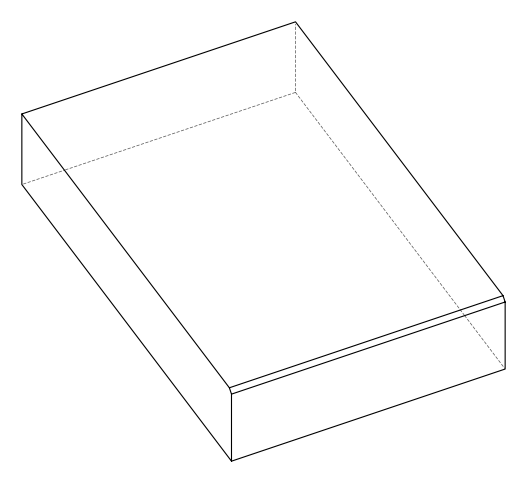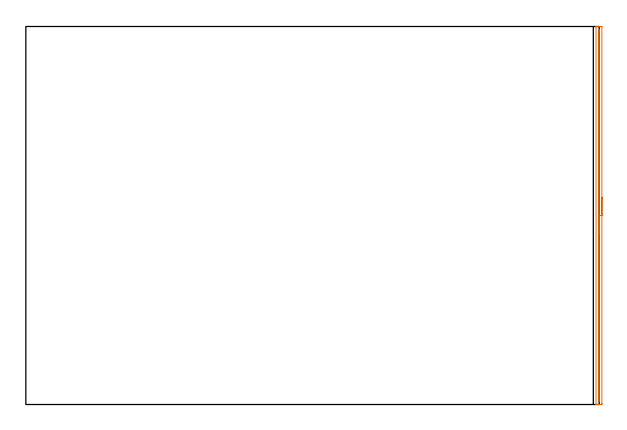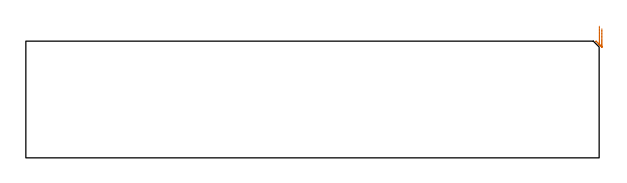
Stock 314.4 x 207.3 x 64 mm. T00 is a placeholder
(PLAN: 1 operations, 0 tool changes, 3.5 min)
(1 AREA_MILL | FG_CHAMFER_SURFACE | UGT0205_001 | 3.46 min | 1061 mm3)
(TOOL UGT0205_001 | Chamfer Mill 20 x 3 x 45 deg. | D20 FL50 Z2)
(OP 1 AREA_MILL)
G17 G21 G94 G90
T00 M6
G54
G17 G0 G90 X315.9 Y113.65 S1061 M3
G43 Z74. H0
Z70.8
G94 G1 Y113.612 Z69.928 F250.
Y113.498 Z69.064
Y113.309 Z68.212
Y113.047 Z67.38
Y112.713 Z66.574
Y112.31 Z65.8
Y111.842 Z65.064
Y111.31 Z64.372
Y110.721 Z63.729
Y110.078 Z63.14
Y109.386 Z62.608
Y108.65 Z62.14
Y107.876 Z61.737
Y107.07 Z61.403
Y106.238 Z61.141
Y105.386 Z60.952
Y104.522 Z60.838
Y103.65 Z60.8
Y0.602
X315.899 Y0.306 Z60.801
X315.895 Y0.007 Z60.803
X315.892 Y0.003 Z60.805
X315.605 Y0. Z61.091
X315.039 Z61.658
X314.735 Z61.961
X314.128 Z62.572
X313.602 Z63.097
X312.995 Z63.704
X312.906 Z63.794
X312.802 Y0.001 Z63.889
X312.796 Z63.896
X312.703 Y0.01 Z63.988
X312.7 Y0.156 Z64.
Y207.144
X312.702 Y207.29 Z63.988
X312.8 Y207.296 Z63.892
X312.906 Y207.3 Z63.793
X314.128 Z62.572
X314.735 Z61.961
X315.039 Z61.658
X315.605 Y207.298 Z61.091
X315.892 Y207.297 Z60.805
X315.894 Y207.292 Z60.803
X315.9 Y206.993 Z60.8
Y103.65
X314.486 Z62.214
X314.485 Y2.119 Z62.215
X314.484 Y2.058 Z62.216
X314.482 Y2.028 Z62.218
X314.48 Y2.019 Z62.22
X314.467 Y2.01 Z62.233
X314.239 Y2.003 Z62.461
X314.143 Y2.007 Z62.557
X314.125 Y2.009 Z62.575
X314.121 Y2.041 Z62.579
X314.117 Y2.127 Z62.583
X314.115 Y2.386 Z62.585
X314.114 Y18.706 Z62.586
X314.115 Y204.657 Z62.585
X314.117 Y204.914 Z62.583
X314.121 Y205.285 Z62.579
X314.362 Y205.296 Z62.338
X314.457 Y205.292 Z62.243
X314.475 Y205.291 Z62.225
X314.479 Y205.259 Z62.221
X314.483 Y205.173 Z62.217
X314.485 Y204.914 Z62.215
X314.486 Y103.65 Z62.214
Y102.778 Z62.252
Y101.914 Z62.366
Y101.062 Z62.555
Y100.23 Z62.817
Y99.424 Z63.151
Y98.65 Z63.554
Y97.914 Z64.023
Y97.222 Z64.554
Y96.579 Z65.143
Y95.99 Z65.786
Y95.458 Z66.478
Y94.99 Z67.214
Y94.587 Z67.988
Y94.253 Z68.794
Y93.991 Z69.626
Y93.802 Z70.478
Y93.688 Z71.343
Y93.65 Z72.214
G0 Z74.
M5
M2
